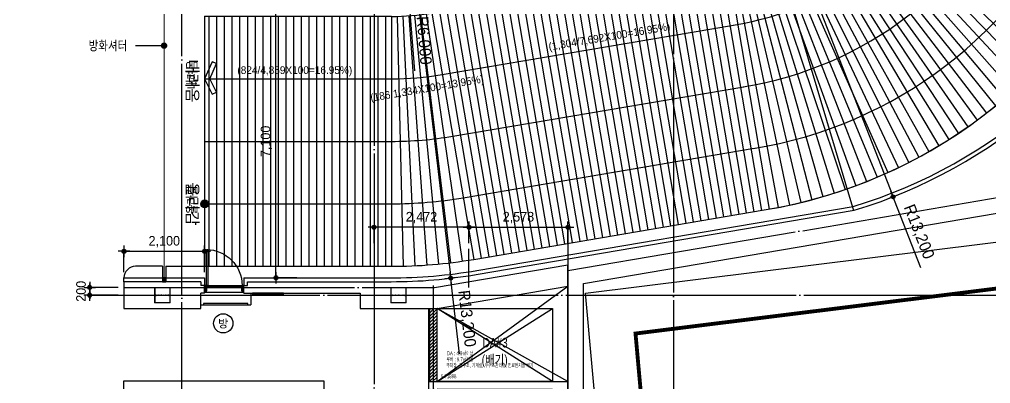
# Model space of a CAD drawing. Header units: millimetres. Extents: x 0 to 1390178, y 0 to 110113.
# Drawn here: x 278640 to 303924, y 14567 to 24039 of the extents above; entities that cross this region are included whole.
import ezdxf
from ezdxf.enums import TextEntityAlignment as Align
from ezdxf.xclip import XClip

# ---------------------------------------------------------------- set-up
doc = ezdxf.new("R2010")
doc.units = ezdxf.units.MM
doc.header["$LTSCALE"] = 100
doc.header["$XCLIPFRAME"] = 0
for name, pattern in [('CEN', [62, 60, -1, 0, -1]), ('X - 평면도$0$CEN', [62, 60, -1, 0, -1]), ('X - 평면도$0$CENTER2', [1.125, 0.75, -0.125, 0.125, -0.125]), ('X - 평면도$0$H2', [2, 1, -1]), ('X - 평면도$0$PHANTOM2', [50, 40, -2, 2, -2, 2, -2])]:
    doc.linetypes.add(name, pattern=pattern)
doc.layers.get('DEFPOINTS').update_dxf_attribs({"color": 145})
for name, color, linetype in [('A-CEN', 1, 'CEN'), ('AA-XXXX-DIMS', 7, 'Continuous'), ('AA-XXXX-TEXT', 3, 'Continuous'), ('DIM', 7, 'Continuous'), ('SYM', 7, 'Continuous'), ('TEXT1', 7, 'Continuous'), ('X - 평면도$0$! □-COL', 2, 'Continuous'), ('X - 평면도$0$0-구역계', 1, 'Continuous'), ('X - 평면도$0$4', 4, 'Continuous'), ('X - 평면도$0$A-FIN', 8, 'Continuous'), ('X - 평면도$0$A-OPEN', 9, 'X - 평면도$0$CEN'), ('X - 평면도$0$A-SHU', 3, 'X - 평면도$0$H2'), ('X - 평면도$0$AA-EL-PCN4', 4, 'Continuous'), ('X - 평면도$0$AA-SSXM-STRS', 4, 'Continuous'), ('X - 평면도$0$AA-WAXM-BLOK', 3, 'Continuous'), ('X - 평면도$0$AA-WAXM-CONC', 2, 'Continuous'), ('X - 평면도$0$AA-XXXX-CNTL', 1, 'X - 평면도$0$CEN'), ('X - 평면도$0$AA-XXXX-FINL', 6, 'Continuous'), ('X - 평면도$0$AA-XXXX-PARK', 8, 'Continuous'), ('X - 평면도$0$AA-XXXX-PATT', 8, 'Continuous'), ('X - 평면도$0$램프 패턴', 9, 'Continuous'), ('X - 평면도$0$연석', 4, 'Continuous')]:
    doc.layers.add(name, color=color, linetype=linetype)
doc.layers.add('X - 평면도$0$A-door', color=4, linetype='Continuous', lineweight=25)
doc.layers.add('X - 평면도$0$A-GUIDE TEXT', color=67, linetype='Continuous', plot=False)
doc.layers.add('X - 평면도$0$DEFPOINT', color=163, linetype='Continuous', plot=False)
doc.styles.add('$1$HAUD01', font='Dotum.ttf')
doc.styles.add('HAUD01', font='Dotum.ttf')
doc.styles.add('X - 평면도$0$HAUD01', font='Dotum.ttf')
doc.styles.add('X - 평면도$0$STANDARD', font='Dotum.ttf')
doc.styles.add('X - 평면도$0$맑은고딕', font='malgun.ttf')
doc.dimstyles.new('HAUD-100', dxfattribs={"dimscale": 100, "dimtxt": 3, "dimasz": 1, "dimexe": 0, "dimexo": 3, "dimgap": 1, "dimtad": 1, "dimdec": 0, "dimdsep": 46, "dimlunit": 6, "dimtxsty": 'HAUD01', "dimblk": 'DIMDOT', "dimcen": 2.5, "dimdle": 1.5, "dimclrd": 7, "dimclre": 7, "dimclrt": 3, "dimadec": 0, "dimazin": 0, "dimtfac": 1, "dimtdec": 0, "dimtix": 1, "dimtmove": 2, "dimatfit": 3, "dimfxl": 1, "dimtvp": 1, "dimtolj": 1, "dimtzin": 0, "dimarcsym": 0})
doc.dimstyles.new('HAUD-80', dxfattribs={"dimscale": 100, "dimtxt": 2.5, "dimasz": 0.5, "dimexe": 0, "dimexo": 1.5, "dimgap": 1, "dimtad": 1, "dimdec": 0, "dimdsep": 46, "dimlunit": 6, "dimtxsty": 'HAUD01', "dimblk": 'Z_DOT', "dimcen": 2.5, "dimdle": 1.5, "dimclrd": 7, "dimclre": 7, "dimclrt": 4, "dimadec": 0, "dimazin": 0, "dimtfac": 1, "dimtdec": 0, "dimtix": 1, "dimtmove": 2, "dimatfit": 3, "dimfxl": 1, "dimtvp": 1, "dimtolj": 1, "dimtzin": 0, "dimarcsym": 0})

# ---------------------------------------------------------------- blocks, each defined once
blk = doc.blocks.new('Z_DOT')
at = {"layer": 'DIM', "color": 0}
for p, q in [((-3, 0), (3, 0)), ((0, -3), (0, 3))]:
    blk.add_line(p, q, dxfattribs=at)
for radius in [1.05, 0.525]:
    blk.add_circle((0, 0), radius, dxfattribs=at)
blk = doc.blocks.new('*D50')
at = {"layer": 'DEFPOINTS', "color": 0, "transparency": 16777216}
for p in [(283462, 18009), (281362, 17317), (283462, 17317)]:
    blk.add_point(p, dxfattribs=at)
at = {"layer": 'DIM', "color": 7, "lineweight": -2, "transparency": 16777216}
for p, q in [((281362, 17467), (281362, 18009)), ((281412, 18009), (283412, 18009)), ((283462, 17467), (283462, 18009))]:
    blk.add_line(p, q, dxfattribs=at)
at = {"layer": 'DIM', "color": 7, "lineweight": -2, "transparency": 16777216, "xscale": 50, "yscale": 50, "zscale": 50, "rotation": 180}
blk.add_blockref('Z_DOT', (281362, 18009), dxfattribs=at)
at = {"layer": 'DIM', "color": 7, "lineweight": -2, "transparency": 16777216, "xscale": 50, "yscale": 50, "zscale": 50}
blk.add_blockref('Z_DOT', (283462, 18009), dxfattribs=at)
at = {"layer": 'DIM', "color": 4, "transparency": 16777216, "insert": (282412, 18258), "char_height": 250, "attachment_point": 5, "style": 'HAUD01'}
blk.add_mtext('\\A1;2,100', dxfattribs=at)
blk = doc.blocks.new('DIMDOT')
at = {"layer": 'AA-XXXX-DIMS'}
for p, q in [((-1.5, 0), (1.5, 0)), ((0, -1.5), (0, 1.5))]:
    blk.add_line(p, q, dxfattribs=at)
for radius in [0.5, 0.25]:
    blk.add_circle((0, 0), radius, dxfattribs=at)
blk = doc.blocks.new('*D52')
at = {"color": 7, "lineweight": -2, "transparency": 16777216}
for p, q in [((296572, 31717), (301386, 19426)), ((302110, 17578), (301422, 19333))]:
    blk.add_line(p, q, dxfattribs=at)
at = {"layer": 'DEFPOINTS', "color": 0, "transparency": 16777216}
for p in [(296572, 31717), (301386, 19426)]:
    blk.add_point(p, dxfattribs=at)
at = {"color": 7, "lineweight": -2, "transparency": 16777216, "xscale": 100, "yscale": 100, "zscale": 100, "rotation": 111.387324707553}
blk.add_blockref('DIMDOT', (301386, 19426), dxfattribs=at)
at = {"color": 3, "transparency": 16777216, "insert": (302044, 18511), "char_height": 300, "attachment_point": 5, "rotation": 291.3873, "style": 'HAUD01'}
blk.add_mtext('\\A1;R13,200', dxfattribs=at)
blk = doc.blocks.new('*D53')
at = {"color": 7, "lineweight": -2, "transparency": 16777216}
for p, q in [((288322, 30417), (288799, 24436)), ((288937, 22700), (288807, 24336))]:
    blk.add_line(p, q, dxfattribs=at)
at = {"layer": 'DEFPOINTS', "color": 0, "transparency": 16777216}
for p in [(288322, 30417), (288799, 24436)]:
    blk.add_point(p, dxfattribs=at)
at = {"color": 7, "lineweight": -2, "transparency": 16777216, "xscale": 100, "yscale": 100, "zscale": 100, "rotation": 94.55624825249767}
blk.add_blockref('DIMDOT', (288799, 24436), dxfattribs=at)
at = {"color": 3, "transparency": 16777216, "insert": (289154, 23490), "char_height": 300, "attachment_point": 5, "rotation": 274.5562, "style": 'HAUD01'}
blk.add_mtext('\\A1;R6,000', dxfattribs=at)
blk = doc.blocks.new('*D54')
at = {"color": 7, "lineweight": -2, "transparency": 16777216}
for p, q in [((288322, 30417), (289869, 17308)), ((290101, 15337), (289880, 17209))]:
    blk.add_line(p, q, dxfattribs=at)
at = {"layer": 'DEFPOINTS', "color": 0, "transparency": 16777216}
for p in [(288322, 30417), (289869, 17308)]:
    blk.add_point(p, dxfattribs=at)
at = {"color": 7, "lineweight": -2, "transparency": 16777216, "xscale": 100, "yscale": 100, "zscale": 100, "rotation": 96.72879165085209}
blk.add_blockref('DIMDOT', (289869, 17308), dxfattribs=at)
at = {"color": 3, "transparency": 16777216, "insert": (290274, 16256), "char_height": 300, "attachment_point": 5, "rotation": 276.7288, "style": 'HAUD01'}
blk.add_mtext('\\A1;R13,200', dxfattribs=at)
blk = doc.blocks.new('*D57')
at = {"layer": 'DEFPOINTS', "color": 0, "transparency": 16777216}
for p in [(285319, 24417), (286009, 24417), (286009, 17317)]:
    blk.add_point(p, dxfattribs=at)
at = {"layer": 'DIM', "color": 7, "lineweight": -2, "transparency": 16777216}
for p, q in [((285859, 24417), (285319, 24417)), ((285319, 17367), (285319, 24367)), ((285859, 17317), (285319, 17317))]:
    blk.add_line(p, q, dxfattribs=at)
at = {"layer": 'DIM', "color": 7, "lineweight": -2, "transparency": 16777216, "xscale": 50, "yscale": 50, "zscale": 50}
for p, rotation in [((285319, 24417), 90), ((285319, 17317), 270)]:
    blk.add_blockref('Z_DOT', p, dxfattribs=dict(at, rotation=rotation))
at = {"layer": 'DIM', "color": 4, "transparency": 16777216, "insert": (285070, 20867), "char_height": 250, "attachment_point": 5, "rotation": 90, "style": 'HAUD01'}
blk.add_mtext('\\A1;7,100', dxfattribs=at)
blk = doc.blocks.new('dr_갑')
at = {"layer": 'TEXT1'}
blk.add_circle((0, 0), 400, dxfattribs=at)
at = {"layer": 'TEXT1', "style": 'HAUD01'}
blk.add_text('방', height=335, dxfattribs=at).set_placement((0, 0), align=Align.MIDDLE)
blk = doc.blocks.new('X - 평면도$0$A$C50BB5DE6')
at = {"layer": 'X - 평면도$0$DEFPOINT'}
for p, q in [((3010, 2480), (0, 4380)), ((0, 2480), (3010, 4380)), ((0, 0), (3010, 2280)), ((3010, 0), (0, 2280))]:
    blk.add_line(p, q, dxfattribs=at)
for points in [[(0, 4380), (3010, 4380), (3010, 2480), (0, 2480)], [(0, 2280), (3010, 2280), (3010, 0), (0, 0)]]:
    blk.add_lwpolyline(points, close=True, dxfattribs=at)
at = {"layer": 'X - 평면도$0$DEFPOINT', "style": 'X - 평면도$0$HAUD01', "width": 0.7}
for s, p in [('루버 : 9.7㎡이상', (243, 3060)), ('DA : 4.9㎡이상', (257, 3216)), ('주차장, 저수조, 기계실, 우수조관리층, 연료전지실 배기', (243, 2905)), (' 5.71898', (70, 2619)), ('DA : 1.78㎡이상', (151, 1047)), ('루버 : 3.6㎡이상', (139, 885)), ('저수조, 기계실, 정화조관리층, 우수조관리층, 연료전지실 급기', (139, 730)), (' 6.86283', (45, 104))]:
    blk.add_text(s, height=100, dxfattribs=at).set_placement(p, align=Align.MIDDLE_LEFT)
blk = doc.blocks.new('X - 평면도$0$A$C149C4BE0')
at = {"layer": 'X - 평면도$0$DEFPOINT'}
blk.add_arc((13209, 14117), 13350, 275.9589, 275.9596, dxfattribs=at)
at = {"layer": 'X - 평면도$0$램프 패턴'}
for p, q in [((18128, 11465), (24072, 8608)), ((18083, 11162), (23803, 8074)), ((18141, 11297), (23941, 8340)), ((17940, 10906), (23509, 7553)), ((18013, 11033), (23659, 7812)), ((17786, 10657), (23191, 7046)), ((17865, 10781), (23353, 7298)), ((17621, 10416), (22850, 6555)), ((17705, 10536), (23023, 6798)), ((17444, 10182), (22486, 6079)), ((17534, 10298), (22670, 6315)), ((17256, 9957), (22099, 5622)), ((17351, 10069), (22295, 5848)), ((16955, 9636), (21481, 4970)), ((17058, 9741), (21692, 5182)), ((17158, 9848), (21898, 5400)), ((16742, 9433), (21044, 4560)), ((16850, 9533), (21265, 4762)), ((16406, 9149), (20353, 3984)), ((16520, 9241), (20588, 4171)), ((16632, 9336), (20818, 4363)), ((16050, 8888), (19623, 3459)), ((16170, 8973), (19871, 3628)), ((16289, 9059), (20114, 3803)), ((15676, 8653), (18858, 2985)), ((15802, 8729), (19117, 3137)), ((15927, 8807), (19372, 3295)), ((15153, 8381), (17789, 2439)), ((15286, 8445), (18061, 2566)), ((15418, 8511), (18330, 2700)), ((15548, 8581), (18595, 2839)), ((14466, 8111), (16387, 1901)), ((14606, 8159), (16672, 1996)), ((14745, 8210), (16955, 2097)), ((14882, 8264), (17236, 2204)), ((15018, 8321), (17513, 2318)), ((13408, 7863), (14497, 1455)), ((13605, 7896), (14695, 1488)), ((13751, 7923), (14930, 1531)), ((13896, 7954), (15225, 1591)), ((14040, 7989), (15518, 1658)), ((14183, 8026), (15809, 1733)), ((14325, 8067), (16099, 1813)), ((11831, 7594), (12920, 1186)), ((12028, 7628), (13117, 1220)), ((12225, 7662), (13314, 1253)), ((12422, 7695), (13512, 1287)), ((12620, 7729), (13709, 1320)), ((12817, 7762), (13906, 1354)), ((13014, 7796), (14103, 1387)), ((13211, 7829), (14300, 1421)), ((10451, 7360), (11540, 952)), ((10648, 7393), (11737, 985)), ((10845, 7427), (11934, 1019)), ((11042, 7460), (12131, 1052)), ((11239, 7494), (12329, 1086)), ((11436, 7527), (12526, 1119)), ((11634, 7561), (12723, 1153)), ((8873, 7092), (9962, 684)), ((9070, 7125), (10160, 717)), ((9268, 7159), (10357, 751)), ((9465, 7192), (10554, 784)), ((9662, 7226), (10751, 818)), ((9859, 7259), (10948, 851)), ((10056, 7293), (11145, 885)), ((10253, 7326), (11343, 918)), ((7493, 6857), (8582, 449)), ((7690, 6891), (8779, 483)), ((7887, 6924), (8977, 516)), ((8085, 6958), (9174, 550)), ((8282, 6991), (9371, 583)), ((8479, 7025), (9568, 617)), ((8676, 7058), (9765, 650)), ((5916, 6589), (7005, 181)), ((6113, 6623), (7202, 215)), ((6310, 6656), (7399, 248)), ((6507, 6690), (7596, 282)), ((6704, 6723), (7794, 315)), ((6902, 6757), (7991, 349)), ((7099, 6790), (8188, 382)), ((7296, 6824), (8385, 416)), ((112, 6500), (112, 0)), ((312, 6500), (312, 0)), ((512, 6500), (512, 0)), ((712, 6500), (712, 0)), ((912, 6500), (912, 0)), ((1112, 6500), (1112, 0)), ((1312, 6500), (1312, 0)), ((1512, 6500), (1512, 0)), ((1712, 6500), (1712, 0)), ((1912, 6500), (1912, 0)), ((2112, 6500), (2112, 0)), ((2312, 6500), (2312, 0)), ((2512, 6500), (2512, 0)), ((2712, 6500), (2712, 0)), ((2912, 6500), (2912, 0)), ((3112, 6500), (3112, 0)), ((3312, 6500), (3312, 0)), ((3512, 6500), (3512, 0)), ((3712, 6500), (3712, 0)), ((3912, 6500), (3912, 0)), ((4112, 6500), (4112, 0)), ((4312, 6500), (4312, 0)), ((4512, 6500), (4512, 0)), ((4712, 6500), (4712, 0)), ((4862, 6500), (4862, 0)), ((5012, 6502), (5166, 4)), ((5164, 6507), (5474, 15)), ((5315, 6516), (5782, 33)), ((5466, 6529), (6090, 59)), ((5617, 6545), (6397, 92)), ((5768, 6565), (6702, 133))]:
    blk.add_line(p, q, dxfattribs=at)
blk = doc.blocks.new('X - 평면도$0$A$C1B7F7459')
at = {"layer": 'X - 평면도$0$DEFPOINT'}
for p, q in [((17978, 11629), (24174, 8829)), ((5916, 6589), (13507, 7879)), ((0, 6500), (0, 0)), ((4862, 6500), (0, 6500)), ((7005, 181), (14571, 1467)), ((0, 0), (4862, 0))]:
    blk.add_line(p, q, dxfattribs=at)
for centre, radius, start, end in [((17847, 11359), 300, 332.8147, 64.2473), ((12510, 14100), 6300, 279.1017, 332.8297), ((12510, 14100), 12800, 279.2643, 335.6807), ((4860, 12800), 6300, 269.977, 279.6465), ((13110, 14100), 13350, 275.9589, 275.9596), ((4860, 12800), 12800, 269.977, 279.6465)]:
    blk.add_arc(centre, radius, start, end, dxfattribs=at)
blk.add_blockref('X - 평면도$0$A$C149C4BE0', (0, 0))
blk = doc.blocks.new('X - 평면도$0$A$C131C07CB')
at = {"layer": 'X - 평면도$0$0-구역계', "color": 1, "linetype": 'X - 평면도$0$PHANTOM2', "const_width": 100, "flags": 128}
blk.add_lwpolyline([(50108, 50546), (32940, 50631), (27658, 50496), (20509, 50187), (2300, 48329), (1988, 39918), (1940, 31390), (1399, 24265), (272, 6596), (50, 108), (11256, 50), (11486, 6795), (29909, 7122), (29397, 12805), (50106, 15382)], close=True, dxfattribs=at)
at = {"layer": 'X - 평면도$0$DEFPOINT'}
for points in [[(50108, 50546), (32940, 50631), (27658, 50496), (20509, 50187), (2300, 48329), (1988, 39918), (1940, 31390), (1399, 24265), (272, 6596), (50, 108), (11256, 50), (11486, 6795), (29909, 7122), (29397, 12805), (50106, 15382)], [(48908, 49352), (32952, 49431), (27700, 49296), (20596, 48990), (3461, 47241), (3188, 39892), (3140, 31341), (2596, 24182), (1470, 6537), (1291, 1301), (10096, 1256), (10325, 7974), (28598, 8299), (28098, 13852), (48906, 16442)]]:
    blk.add_lwpolyline(points, close=True, dxfattribs=at)
blk = doc.blocks.new('X - 평면도$0$A$C80bfb4e9')
at = {"layer": 'X - 평면도$0$A-SHU'}
for points in [[(-90, 0), (0, 0), (0, -100.24), (-30, -100.24), (-30, -25), (-60, -25), (-60, -100.24), (-90, -100.24), (-90, -100), (-90, 0)], [(-90, -7200), (0, -7200), (0, -7100), (-30, -7100), (-30, -7175), (-60, -7175), (-60, -7100), (-90, -7100), (-90, -7100.24), (-90, -7200)]]:
    blk.add_lwpolyline(points, dxfattribs=at)
at = {"layer": 'X - 평면도$0$A-SHU', "linetype": 'X - 평면도$0$CENTER2', "ltscale": 5, "const_width": 30}
blk.add_lwpolyline([(-45, -25), (-45, -7175)], dxfattribs=at)
blk = doc.blocks.new('X - 평면도$0$ewewwwwww')
at = {"layer": 'X - 평면도$0$AA-XXXX-PARK', "ltscale": 5}
for points in [[(3747, 0), (3747, 2600), (-1453, 2600), (-1453, 0)], [(-453, 950), (-453, 100), (-303, 100), (-303, 950)]]:
    blk.add_lwpolyline(points, close=True, dxfattribs=at)
at = {"layer": 'X - 평면도$0$AA-XXXX-PARK'}
for points, knots in [([(726, 1852, 0), (681, 1828, 0), (592, 1763, 0), (469, 1641, 0), (383, 1461, 0), (387, 1322, 0), (396, 1251, 0)], [0, 0, 0, 0, 151.61815, 327.651952, 515.943799, 732.280718, 732.280718, 732.280718, 732.280718]), ([(396, 1251, 0), (410, 1197, 0), (440, 1099, 0), (516, 978, 0), (599, 889, 0), (693, 805, 0), (828, 743, 0), (1007, 682, 0), (1235, 666, 0), (1438, 699, 0), (1600, 771, 0), (1702, 858, 0), (1790, 954, 0), (1860, 1055, 0), (1891, 1164, 0), (1906, 1273, 0), (1900, 1383, 0), (1881, 1525, 0), (1803, 1680, 0), (1683, 1822, 0), (1568, 1915, 0), (1486, 1951, 0), (1453, 1949, 0)], [0, 0, 0, 0, 166.2722, 304.88744, 425.968543, 528.054644, 679.837454, 868.737256, 1092.096232, 1358.72536, 1478.565688, 1617.63807, 1756.007897, 1871.228257, 1982.278975, 2090.823457, 2200.385536, 2313.159661, 2518.83456, 2710.253855, 2865.192748, 2963.664933, 2963.664933, 2963.664933, 2963.664933]), ([(1327, 983, 0), (1312, 980, 0), (1289, 1057, 0), (1261, 1144, 0), (1217, 1316, 0), (1160, 1480, 0), (1123, 1631, 0), (1074, 1734, 0), (1021, 1801, 0), (972, 1845, 0), (916, 1861, 0), (858, 1868, 0), (793, 1866, 0), (748, 1857, 0), (726, 1852, 0)], [0, 0, 0, 0, 44.711744, 165.806374, 339.715149, 547.239307, 694.68398, 803.556182, 885.390359, 950.404024, 997.052075, 1058.116257, 1124.204395, 1193.250077, 1193.250077, 1193.250077, 1193.250077]), ([(1453, 1949, 0), (1432, 1946, 0), (1373, 1913, 0), (1451, 1815, 0), (1516, 1713, 0), (1566, 1613, 0), (1591, 1558, 0)], [0, 0, 0, 0, 64.761233, 148.299028, 290.115075, 469.814051, 469.814051, 469.814051, 469.814051]), ([(997, 979, 0), (972, 973, 0), (900, 997, 0), (809, 1066, 0), (717, 1156, 0), (663, 1259, 0), (657, 1355, 0), (653, 1446, 0), (705, 1541, 0), (771, 1581, 0), (809, 1602, 0)], [0, 0, 0, 0, 78.274004, 208.039681, 347.594118, 460.117419, 547.67135, 634.62456, 726.50985, 857.918673, 857.918673, 857.918673, 857.918673]), ([(809, 1602, 0), (828, 1604, 0), (872, 1598, 0), (900, 1533, 0), (919, 1465, 0), (937, 1414, 0), (947, 1388, 0)], [0, 0, 0, 0, 57.328727, 115.845155, 193.694253, 276.121746, 276.121746, 276.121746, 276.121746]), ([(1591, 1558, 0), (1603, 1516, 0), (1622, 1447, 0), (1640, 1353, 0), (1639, 1272, 0), (1628, 1221, 0), (1620, 1193, 0)], [0, 0, 0, 0, 132.797528, 215.368965, 285.0581, 372.733548, 372.733548, 372.733548, 372.733548]), ([(947, 1388, 0), (958, 1341, 0), (983, 1251, 0), (1012, 1129, 0), (1049, 1035, 0), (1014, 981, 0), (997, 979, 0)], [0, 0, 0, 0, 144.867064, 280.990222, 381.340747, 432.59795, 432.59795, 432.59795, 432.59795]), ([(1620, 1193, 0), (1610, 1173, 0), (1587, 1135, 0), (1546, 1084, 0), (1500, 1038, 0), (1453, 1016, 0), (1417, 1001, 0), (1392, 989, 0), (1361, 981, 0), (1339, 982, 0), (1327, 983, 0)], [0, 0, 0, 0, 65.340369, 132.899219, 196.941955, 258.480417, 286.048826, 313.617236, 343.467774, 379.666869, 379.666869, 379.666869, 379.666869])]:
    blk.add_open_spline(points, degree=3, knots=knots, dxfattribs=at)
blk = doc.blocks.new('X - 평면도$0$ㅁ-400X400X9X9')
at = {"layer": 'X - 평면도$0$! □-COL', "lineweight": 9, "flags": 128}
for points in [[(143814, 359875), (144214, 359875), (144214, 359884), (143814, 359884)], [(143814, 359493), (143823, 359493), (143823, 359875), (143814, 359875)], [(144214, 359493), (144205, 359493), (144205, 359875), (144214, 359875)], [(143814, 359493), (144214, 359493), (144214, 359484), (143814, 359484)]]:
    blk.add_lwpolyline(points, close=True, dxfattribs=at)
blk = doc.blocks.new('X - 평면도$0$A$C69CA1AF6')
for p in [(-177042, -361263), (-170892, -361263)]:
    blk.add_blockref('X - 평면도$0$ㅁ-400X400X9X9', p)
blk = doc.blocks.new('X - 평면도$0$A$Cffe2dd20')
at = {"layer": 'X - 평면도$0$AA-WAXM-CONC'}
for p, q in [((-22067, -1279), (-1167, 2274)), ((-24855, -1042), (-15017, 630)), ((-30807, -1229), (-27067, -1229)), ((-30807, -1329), (-30807, -1229)), ((-31927, -1329), (-32027, -1329)), ((-31927, -1529), (-31927, -1329)), ((-30907, -1529), (-30907, -1329)), ((-30907, -1329), (-30807, -1329)), ((-25877, -1926), (-22467, -1347)), ((-22467, -3829), (-22467, -1347)), ((-22067, -7109), (-22067, -1279)), ((-31927, -1529), (-32027, -1529)), ((-26087, -3829), (-22467, -3829)), ((-26087, -4029), (-26087, -3829))]:
    blk.add_line(p, q, dxfattribs=at)
blk.add_lwpolyline([(-30907, -1529), (-27877, -1529)], dxfattribs=at)
for centre, start, end in [((-18817, 13271), 286.7327, 335.38), ((-27067, 11971), 270, 279.6465)]:
    blk.add_arc(centre, 13200, start, end, dxfattribs=at)
blk = doc.blocks.new('X - 평면도$0$B4~1F_COL')
at = {"layer": 'X - 평면도$0$AA-WAXM-CONC'}
blk.add_line((-75388, -57127), (-75388, -57227), dxfattribs=at)
for points in [[(-75388, -57127), (-75388, -57127), (-77388, -57127), (-77388, -57827), (-75388, -57827), (-75388, -57427)], [(-71238, -57427), (-71238, -57827), (-69238, -57827), (-69238, -57824)]]:
    blk.add_lwpolyline(points, dxfattribs=at)
at = {"layer": 'X - 평면도$0$DEFPOINT', "style": 'X - 평면도$0$STANDARD'}
for p in [(-76388, -57477), (-70238, -57477)]:
    blk.add_text('(2000X700)', height=50, dxfattribs=at).set_placement(p, align=Align.MIDDLE_CENTER)
blk = doc.blocks.new('X - 평면도$0$D1000')
at = {"layer": 'X - 평면도$0$A-door', "color": 9}
for p, q in [((0, 0), (0, -930)), ((180, 0), (180, -930)), ((40, -10), (40, -920))]:
    blk.add_line(p, q, dxfattribs=at)
at = {"layer": 'X - 평면도$0$A-door'}
for points in [[(-930, 0), (-930, -40), (0, -40), (0, 0)], [(30, 33), (2, 33), (2, 2), (42, 2), (42, -8), (138, -8), (138, 2), (178, 2), (178, 33), (150, 33), (150, 35), (180, 35), (180, 0), (140, 0), (140, -10), (40, -10), (40, 0), (0, 0), (0, 35), (30, 35)], [(30, -963), (2, -963), (2, -932), (42, -932), (42, -922), (138, -922), (138, -932), (178, -932), (178, -963), (150, -963), (150, -965), (180, -965), (180, -930), (140, -930), (140, -920), (40, -920), (40, -930), (0, -930), (0, -965), (30, -965)]]:
    blk.add_lwpolyline(points, close=True, dxfattribs=at)
at = {"layer": 'X - 평면도$0$A-door', "color": 8}
for points in [[(2, 2), (2, 33), (178, 33), (178, 2), (177, 2), (177, 32), (3, 32), (3, 2)], [(2, -932), (2, -963), (178, -963), (178, -932), (177, -932), (177, -962), (3, -962), (3, -932)]]:
    blk.add_lwpolyline(points, close=True, dxfattribs=at)
at = {"layer": 'X - 평면도$0$A-door', "color": 1}
blk.add_arc((0, 0), 930, 180, 270, dxfattribs=at)
at = {"layer": 'X - 평면도$0$A-GUIDE TEXT'}
for p, q in [((175, 45), (5, 45)), ((175, -975), (5, -975))]:
    blk.add_line(p, q, dxfattribs=at)
blk = doc.blocks.new('X - 평면도', base_point=(-475.4, -286.7))
at = {"layer": 'X - 평면도$0$AA-EL-PCN4'}
h = blk.add_hatch(color=256, dxfattribs=at)
h.dxf.hatch_style = 1
edge = h.paths.add_edge_path()
edge.add_arc((428712, 33998.1), 100, 0, 360)
at = {"layer": 'X - 평면도$0$AA-XXXX-PATT'}
h = blk.add_hatch(dxfattribs=at)
h.set_pattern_fill('_USER', color=256, scale=60, angle=45, style=0, pattern_type=0)
h.set_pattern_definition([(45, (378000, -300.005), (-42.426407, 42.426407), [])])
h.paths.add_polyline_path([(434762, 31273.1), (434572, 31273.1), (434572, 29373.1), (434762, 29373.1)])
h.paths.add_polyline_path([(434572, 27993.1), (434762, 27993.1), (434762, 29173.1), (434572, 29173.1)])
at = {"layer": 'X - 평면도$0$4'}
blk.add_line((428712, 38883.1), (428712, 32373.1), dxfattribs=at)
at = {"layer": 'X - 평면도$0$A-FIN'}
blk.add_line((434552, 29373.1), (434552, 31273.1), dxfattribs=at)
at = {"layer": 'X - 평면도$0$A-OPEN'}
for p, q in [((434762, 29373.1), (438172, 31855.6)), ((438172, 29373.1), (434762, 31273.1))]:
    blk.add_line(p, q, dxfattribs=at)
at = {"layer": 'X - 평면도$0$AA-EL-PCN4'}
for p, q in [((434900, 37360.2), (442483.7, 38649.2)), ((428712, 37248.1), (433572, 37248.1)), ((435172.3, 35758.1), (442749.5, 37046.1)), ((428712, 35623.1), (433574.4, 35623.1)), ((435444.6, 34156.1), (443015.9, 35443)), ((428712, 33998.1), (433574.4, 33998.1))]:
    blk.add_line(p, q, dxfattribs=at)
blk.add_lwpolyline([(429020, 36900.1), (428844, 37248.1), (429020, 37648.1), (428912, 37696.1), (428712, 37248.1), (428912, 36852.1), (429020, 36900.1)], dxfattribs=at)
blk.add_lwpolyline([(429962, 31643.1), (430762, 31643.1), (430762, 31673.1), (429962, 31673.1)], close=True, dxfattribs=at)
blk.add_circle((428712, 33998.1), 100, dxfattribs=at)
for centre, radius, start, end in [((441222, 46473.1), 7925, 279.10169, 335.68069), ((441222, 46473.1), 9550, 279.10169, 335.68069), ((441222, 46473.1), 11175, 279.10169, 335.68069), ((433572, 45173.1), 7925, 270, 279.64651), ((433572, 45173.1), 9550, 269.977, 279.64651), ((433572, 45173.1), 11175, 269.977, 279.64651)]:
    blk.add_arc(centre, radius, start, end, dxfattribs=at)
at = {"layer": 'X - 평면도$0$AA-SSXM-STRS'}
for p in [(429912, 31673.1), (428612, 31373.1)]:
    blk.add_line(p, (429912, 31373.1), dxfattribs=at)
blk.add_lwpolyline([(429837, 31373.1), (429837, 31403.1), (428687, 31403.1), (428687, 31373.1)], dxfattribs=at)
at = {"layer": 'X - 평면도$0$AA-WAXM-BLOK'}
for p, q in [((434572, 29373.1), (434572, 31273.1)), ((434762, 29373.1), (434762, 31273.1))]:
    blk.add_line(p, q, dxfattribs=at)
at = {"layer": 'X - 평면도$0$AA-XXXX-CNTL'}
for p, q in [((440922, 68689.6), (440922, 19243.1)), ((428122, 19243.1), (428122, 41509.5)), ((433122, 41509.5), (433122, 19243.1)), ((438172, 32261.4), (459072, 35813.8)), ((438172, 33388.7), (438172, 19243.1)), ((434698.5, 31823.1), (438172, 32413.5)), ((438172, 26493.1), (438172, 32413.5)), ((434667, 26493.1), (434667, 31873.1)), ((425712, 31623.1), (466213.6, 31623.1))]:
    blk.add_line(p, q, dxfattribs=at)
blk.add_lwpolyline([(426612, 31823.1), (434698.5, 31823.1)], dxfattribs=at)
blk.add_arc((441822, 46473.1), 13350, 275.95885, 275.95962, dxfattribs=at)
at = {"layer": 'X - 평면도$0$AA-XXXX-FINL'}
for p, q in [((435800.4, 32264), (445599.5, 33929.6)), ((426612, 32073.1), (427612, 32073.1)), ((426612, 31973.1), (426612, 32073.1)), ((427612, 32073.1), (427612, 31973.1)), ((427702, 32073.1), (427702, 31973.1)), ((429732, 32073.1), (433538.2, 32073.1)), ((429732, 32073.1), (429732, 31873.1))]:
    blk.add_line(p, q, dxfattribs=at)
blk.add_lwpolyline([(427702, 32073.1), (428712, 32073.1), (428712, 31873.1)], dxfattribs=at)
for centre, radius, start, end in [((441822, 46473.1), 13100, 286.75975, 336.3525), ((433538.2, 45573.1), 13500, 270, 279.64651)]:
    blk.add_arc(centre, radius, start, end, dxfattribs=at)
at = {"layer": 'X - 평면도$0$DEFPOINT'}
blk.add_line((441822, 46473.1), (445609.4, 33828.1), dxfattribs=at)
at = {"layer": 'X - 평면도$0$연석'}
for p, q in [((435716.9, 32554.1), (443282.6, 33840.1)), ((427612, 32373.1), (426912, 32373.1)), ((427612, 32373.1), (427612, 32073.1)), ((427702, 32373.1), (427702, 32073.1)), ((427702, 32373.1), (433574.4, 32373.1))]:
    blk.add_line(p, q, dxfattribs=at)
for centre, radius, start, end in [((441222, 46473.1), 12800, 279.26428, 339.07837), ((426912, 32073.1), 300, 90, 180), ((433572, 45173.1), 12800, 269.977, 279.64651)]:
    blk.add_arc(centre, radius, start, end, dxfattribs=at)
for name, p in [('X - 평면도$0$A$Cffe2dd20', (460639.2, 33202.2)), ('X - 평면도$0$B4~1F_COL', (504000, 89100)), ('X - 평면도$0$A$C69CA1AF6', (460639.2, 33202.2)), ('X - 평면도$0$A$C1B7F7459', (428712, 32373.1)), ('X - 평면도$0$A$C50BB5DE6', (434762, 26893.1))]:
    blk.add_blockref(name, p)
at = {"xscale": -1, "rotation": 90}
blk.add_blockref('X - 평면도$0$D1000', (428757, 31878.1), dxfattribs=at)
at = {"color": 1, "xscale": -1}
blk.add_blockref('X - 평면도$0$ewewwwwww', (430359.3, 26793.1), dxfattribs=at)
at = {"layer": 'DEFPOINTS'}
blk.add_blockref('X - 평면도$0$A$C131C07CB', (410532.9, 17819.8), dxfattribs=at)
at = {"layer": 'X - 평면도$0$A-FIN'}
blk.add_blockref('X - 평면도$0$A$C80bfb4e9', (427702, 39173.1), dxfattribs=at)
at = {"layer": 'X - 평면도$0$DEFPOINT'}
for s, height, rotation, style, p in [('(1,304/7,692X100=16.95%%%)', 200, 9.58, 'X - 평면도$0$HAUD01', (439249, 38351.6)), ('내려옴', 300, 270, 'X - 평면도$0$맑은고딕', (428394.1, 37198.1)), ('(186/1,334X100=13.95%%%)', 200, 9.58, 'X - 평면도$0$HAUD01', (434503.2, 37004.5)), ('올라감', 300, 270, 'X - 평면도$0$맑은고딕', (428394.1, 33997.1))]:
    blk.add_text(s, height=height, rotation=rotation, dxfattribs=dict(at, style=style)).set_placement(p, align=Align.MIDDLE_CENTER)
at = {"layer": 'X - 평면도$0$DEFPOINT', "style": 'X - 평면도$0$HAUD01'}
blk.add_text('(824/4,859X100=16.95%%%)', height=200, dxfattribs=at).set_placement((431060, 37476.6), align=Align.MIDDLE_CENTER)
blk = doc.blocks.new('*D664')
at = {"layer": 'DEFPOINTS', "color": 0, "transparency": 16777216}
for p in [(292922, 18634), (290344, 18069), (292922, 18069)]:
    blk.add_point(p, dxfattribs=at)
at = {"layer": 'DIM', "color": 7, "lineweight": -2, "transparency": 16777216}
for p, q in [((290344, 18219), (290344, 18634)), ((290394, 18634), (292872, 18634)), ((292922, 18219), (292922, 18634))]:
    blk.add_line(p, q, dxfattribs=at)
at = {"layer": 'DIM', "color": 7, "lineweight": -2, "transparency": 16777216, "xscale": 50, "yscale": 50, "zscale": 50, "rotation": 180}
blk.add_blockref('Z_DOT', (290344, 18634), dxfattribs=at)
at = {"layer": 'DIM', "color": 7, "lineweight": -2, "transparency": 16777216, "xscale": 50, "yscale": 50, "zscale": 50}
blk.add_blockref('Z_DOT', (292922, 18634), dxfattribs=at)
at = {"layer": 'DIM', "color": 4, "transparency": 16777216, "insert": (291633, 18884), "char_height": 250, "attachment_point": 5, "style": 'HAUD01'}
blk.add_mtext('\\A1;2,578', dxfattribs=at)
blk = doc.blocks.new('*D665')
at = {"layer": 'DEFPOINTS', "color": 0, "transparency": 16777216}
for p in [(287872, 18634), (287872, 18069), (290344, 18069)]:
    blk.add_point(p, dxfattribs=at)
at = {"layer": 'DIM', "color": 7, "lineweight": -2, "transparency": 16777216}
for p, q in [((287872, 18219), (287872, 18634)), ((290294, 18634), (287922, 18634)), ((290344, 18219), (290344, 18634))]:
    blk.add_line(p, q, dxfattribs=at)
at = {"layer": 'DIM', "color": 7, "lineweight": -2, "transparency": 16777216, "xscale": 50, "yscale": 50, "zscale": 50, "rotation": 180}
blk.add_blockref('Z_DOT', (287872, 18634), dxfattribs=at)
at = {"layer": 'DIM', "color": 7, "lineweight": -2, "transparency": 16777216, "xscale": 50, "yscale": 50, "zscale": 50}
blk.add_blockref('Z_DOT', (290344, 18634), dxfattribs=at)
at = {"layer": 'DIM', "color": 4, "transparency": 16777216, "insert": (289108, 18884), "char_height": 250, "attachment_point": 5, "style": 'HAUD01'}
blk.add_mtext('\\A1;2,472', dxfattribs=at)
blk = doc.blocks.new('*D666')
at = {"layer": 'DEFPOINTS', "color": 0, "transparency": 16777216}
for p in [(280470, 17067), (281362, 17067), (281362, 16867)]:
    blk.add_point(p, dxfattribs=at)
at = {"layer": 'DIM', "color": 7, "lineweight": -2, "transparency": 16777216}
for p, q in [((280470, 17117), (280470, 17167)), ((281212, 17067), (280470, 17067)), ((280470, 16867), (280470, 17067)), ((281212, 16867), (280470, 16867)), ((280470, 16817), (280470, 16767))]:
    blk.add_line(p, q, dxfattribs=at)
at = {"layer": 'DIM', "color": 7, "lineweight": -2, "transparency": 16777216, "xscale": 50, "yscale": 50, "zscale": 50}
for p, rotation in [((280470, 17067), 270), ((280470, 16867), 90)]:
    blk.add_blockref('Z_DOT', p, dxfattribs=dict(at, rotation=rotation))
at = {"layer": 'DIM', "color": 4, "transparency": 16777216, "insert": (280245, 16967), "char_height": 250, "attachment_point": 5, "rotation": 90, "style": 'HAUD01'}
blk.add_mtext('\\A1;200', dxfattribs=at)

msp = doc.modelspace()

# ---------------------------------------------------------------- block references
ref = msp.add_blockref('X - 평면도', (-145725.3, -15042.6))
XClip(ref).set_block_clipping_path([(397249.9173510048, 14755.918494578), (481249.9173510048, 74155.918494578)])

# ---------------------------------------------------------------- next in the draw order: linework, layer by layer
at = {"layer": 'A-CEN'}
msp.add_line((290343.7, 17067.2), (290343.7, 18069.4), dxfattribs=at)
at = {"layer": 'SYM'}
msp.add_line((282407.1, 23356.6), (281663.1, 23356.6), dxfattribs=at)
at = {"layer": 'SYM', "const_width": 83.2}
msp.add_lwpolyline([(282407.1, 23314.8, 1), (282407.1, 23398.3, 1)], format="xyb", close=True, dxfattribs=at)

# ---------------------------------------------------------------- next in the draw order: block references
at = {"xscale": 0.6262795275590645, "yscale": 0.6262795275590645, "zscale": 0.6262795275590645}
msp.add_blockref('dr_갑', (283946.9, 16133.3), dxfattribs=at)

# ---------------------------------------------------------------- next in the draw order: texts
at = {"layer": 'AA-XXXX-TEXT', "style": 'HAUD01', "width": 0.8}
msp.add_text('방화셔터', height=250, dxfattribs=at).set_placement((280443.7, 23360), align=Align.MIDDLE_LEFT)
at = {"layer": 'AA-XXXX-TEXT', "style": '$1$HAUD01', "width": 0.8}
for s, p in [('내려옴', (283128, 22597.8)), ('올라감', (283128, 19347.8))]:
    msp.add_text(s, height=250, rotation=90, dxfattribs=at).set_placement(p, align=Align.MIDDLE_CENTER)
at = {"layer": 'AA-XXXX-TEXT', "style": 'HAUD01', "width": 0.8}
for s, p in [('DA#3', (291024.6, 15630.5)), ('(배기)', (291013.4, 15185.5))]:
    msp.add_text(s, height=250, dxfattribs=at).set_placement(p, align=Align.MIDDLE_CENTER)

# ---------------------------------------------------------------- next in the draw order: dimensions: what is measured, and where the dimension line sits
for center, mpoint, picture, middle in [((296572.1, 31717.2), (301385.7, 19426.2), '*D52', (302044, 18510.7)), ((288322.1, 30417.2), (288798.7, 24436.2), '*D53', (289154, 23490.4)), ((288322.1, 30417.2), (289868.7, 17308.1), '*D54', (290273.9, 16255.8))]:
    dim = msp.add_radius_dim(center=center, mpoint=mpoint, dimstyle='HAUD-100')
    dim.commit()
    dim.dimension.update_dxf_attribs({"geometry": picture, "text_midpoint": middle})
at = {"layer": 'DIM'}
for p1, p2, distance, picture, middle in [((286009.3, 17317.2), (286009.3, 24417.2), 690.3, '*D57', (285069.7, 20867.2)), ((281362.1, 17317.2), (283462.1, 17317.2), 691.7, '*D50', (282412.1, 18258.2))]:
    dim = msp.add_aligned_dim(p1=p1, p2=p2, distance=distance, dimstyle='HAUD-80', dxfattribs=at)
    dim.commit()
    dim.dimension.update_dxf_attribs({"geometry": picture, "text_midpoint": middle})
dim = msp.add_linear_dim(base=(287872.1, 18634.3), p1=(290343.7, 18069.4), p2=(287872.1, 18069.4), angle=180, dimstyle='HAUD-80', override={"dimscale": 100}, dxfattribs=at)
dim.commit()
dim.dimension.update_dxf_attribs({"geometry": '*D665', "text_midpoint": (289107.9, 18883.6)})
dim = msp.add_linear_dim(base=(292922.1, 18634.3), p1=(290343.7, 18069.4), p2=(292922.1, 18069.4), dimstyle='HAUD-80', override={"dimscale": 100}, dxfattribs=at)
dim.commit()
dim.dimension.update_dxf_attribs({"geometry": '*D664', "text_midpoint": (291632.9, 18883.6)})
dim = msp.add_linear_dim(base=(280469.7, 17067.2), p1=(281362.1, 16867.2), p2=(281362.1, 17067.2), angle=90, dimstyle='HAUD-80', dxfattribs=at)
dim.commit()
dim.dimension.update_dxf_attribs({"geometry": '*D666', "text_midpoint": (280244.5, 16967.2)})

doc.saveas('drawing.dxf')
